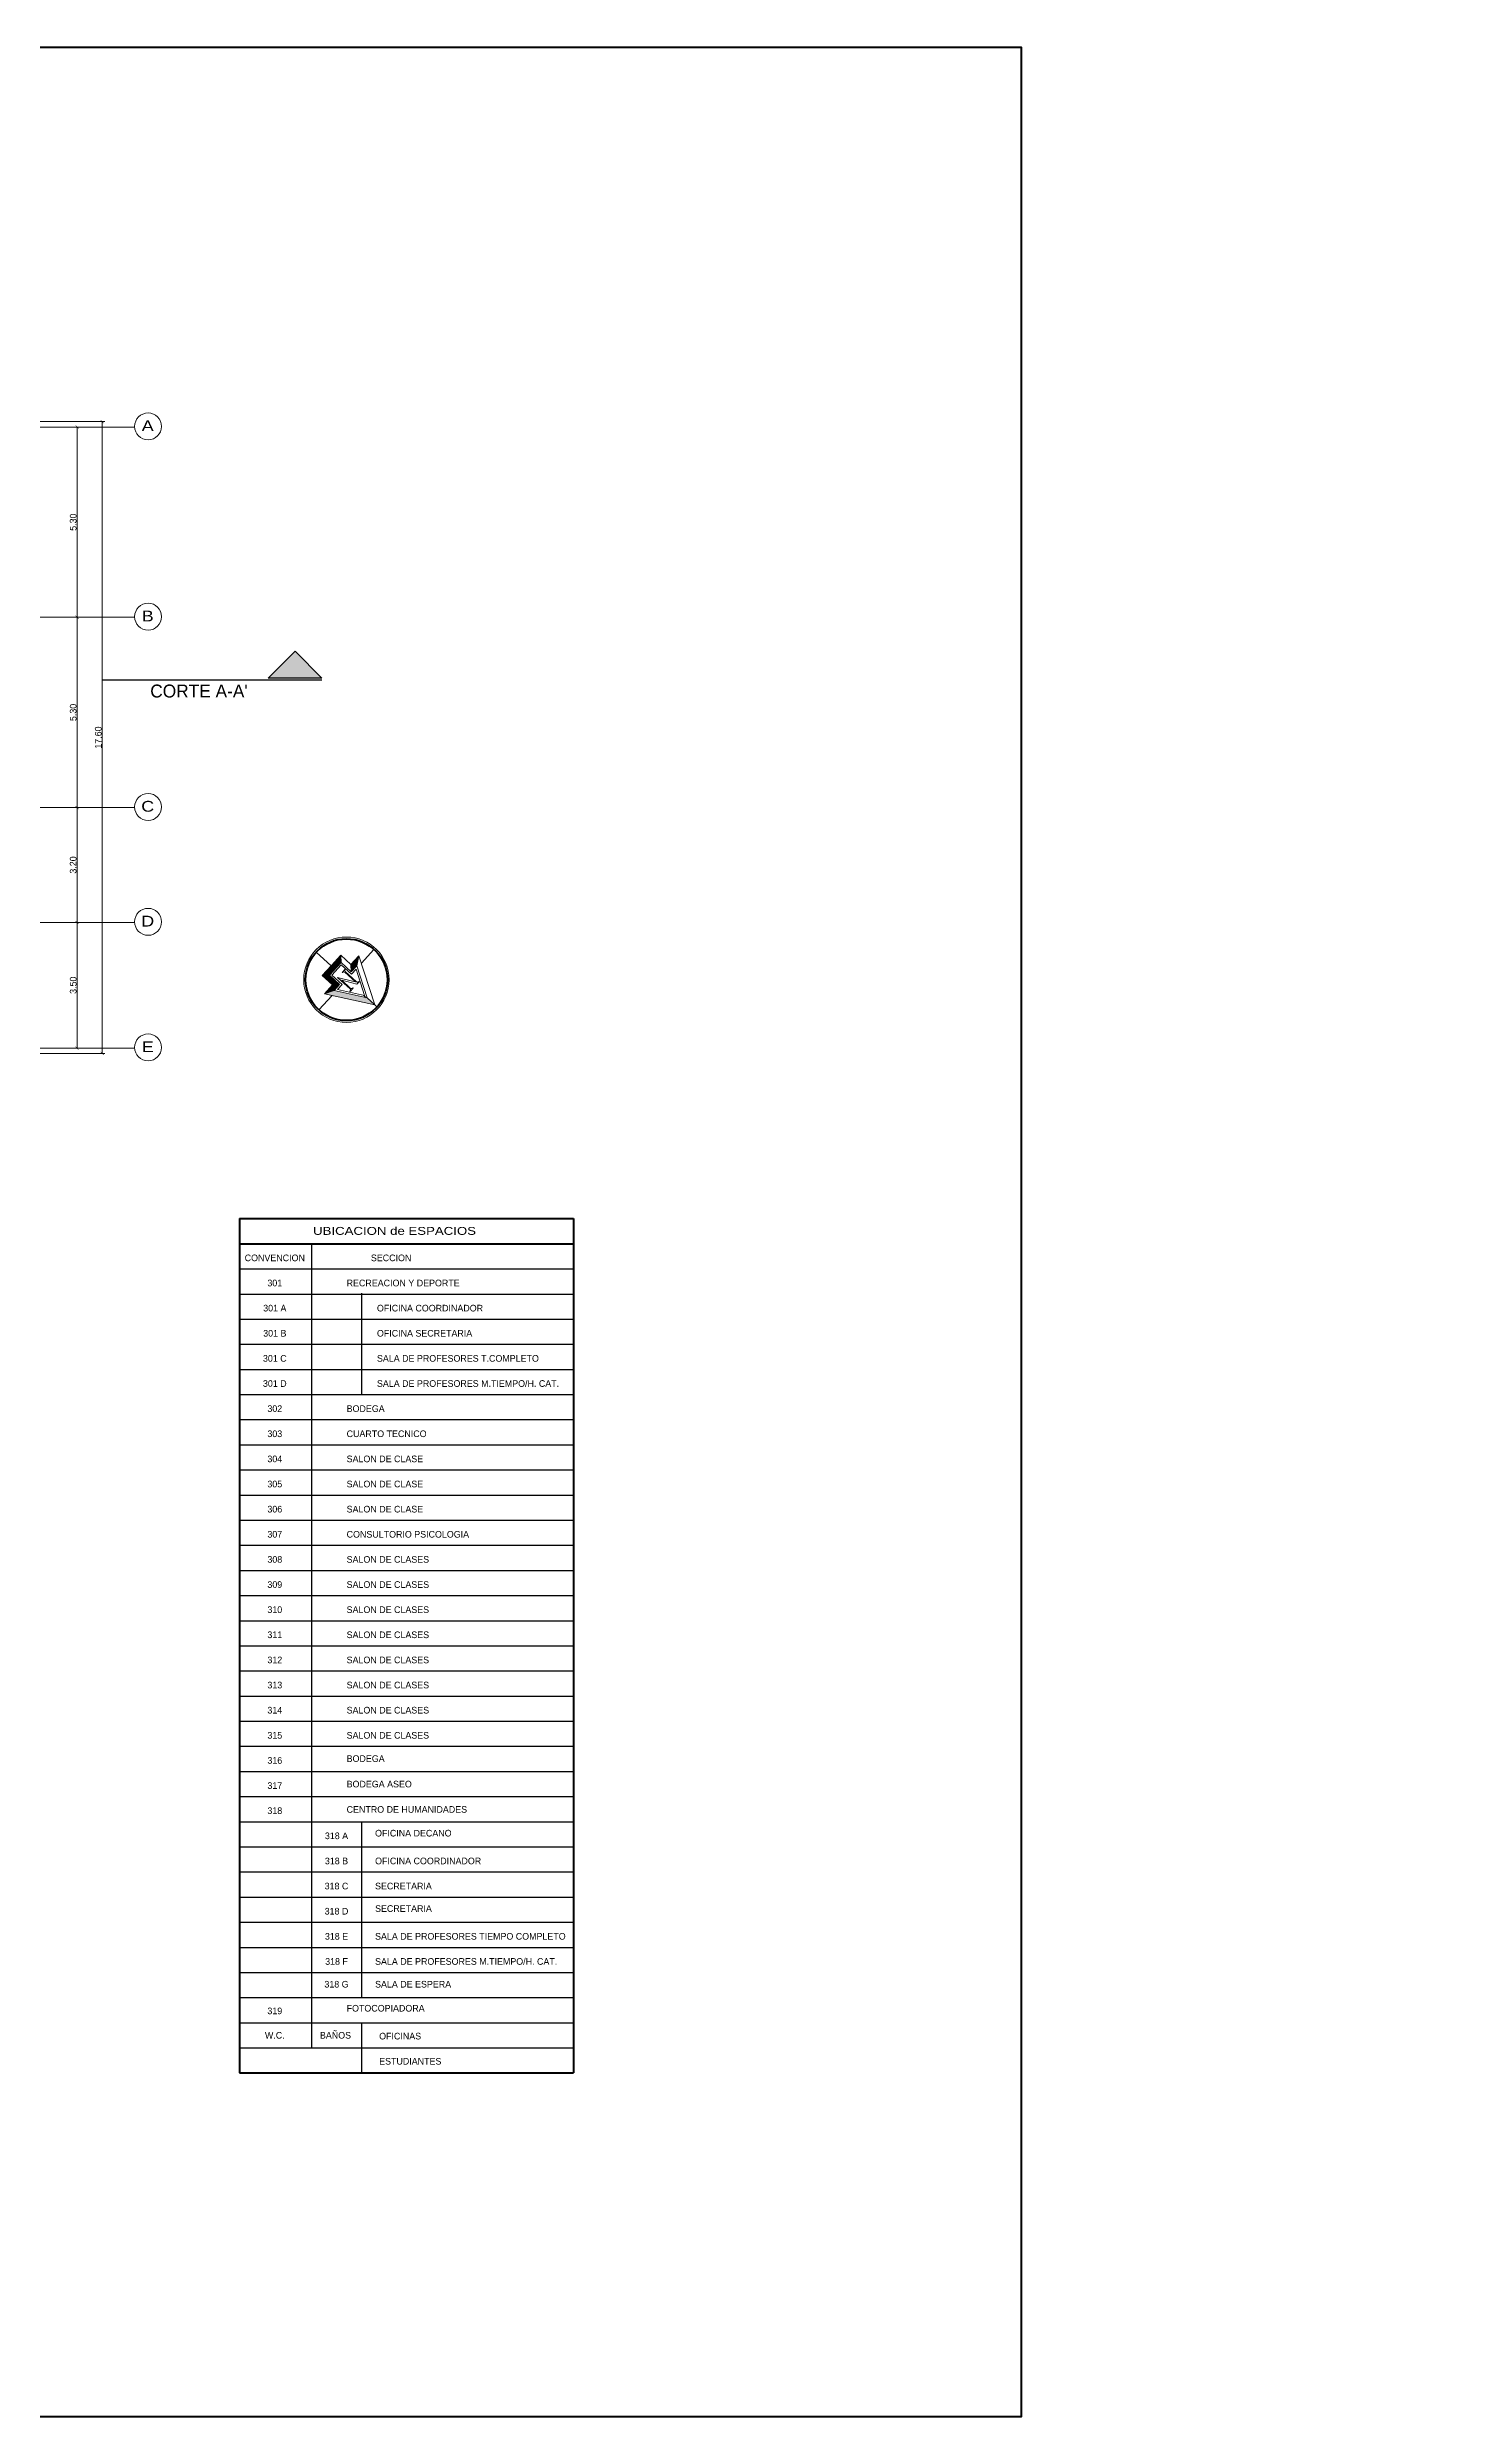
# Model space of a CAD drawing. Header units: millimetres. Extents: x 174 to 282, y -3 to 63.
# Drawn here: x 243.3 to 282.1, y -3.4 to 62.6 of the extents above; entities that cross this region are included whole.
import ezdxf
from ezdxf.enums import TextEntityAlignment as Align

# ---------------------------------------------------------------- set-up
doc = ezdxf.new("R2010")
doc.units = ezdxf.units.MM
doc.header["$LTSCALE"] = 0.005
doc.header["$MEASUREMENT"] = 0
for name, color, linetype, lineweight in [('Aux', 1, 'Continuous', 9), ('cotas', 1, 'Continuous', 15), ('EJES-REALES', 11, 'Continuous', 5), ('F', 9, 'Continuous', 100), ('mur', 5, 'Continuous', 50)]:
    doc.layers.add(name, color=color, linetype=linetype, lineweight=lineweight)
for name, color, linetype in [('BANOS_SOLAMENTE', 7, 'Continuous'), ('text', 1, 'Continuous'), ('WB_SIMBOLOS', 7, 'Continuous')]:
    doc.layers.add(name, color=color, linetype=linetype)
doc.styles.get("Standard").update_dxf_attribs({"font": 'ERASMD.TTF', "height": 0.185})
doc.dimstyles.get("Standard").update_dxf_attribs({"dimtxt": 0.15, "dimasz": 0.085, "dimexe": 0.07, "dimexo": 0.4, "dimgap": 0.015, "dimtad": 1, "dimzin": 1, "dimdsep": 46, "dimtxsty": 'Standard', "dimblk": 'ARCHTICK', "dimcen": 0, "dimclrd": 256, "dimclre": 256, "dimclrt": 2, "dimadec": 0, "dimazin": 0, "dimtfac": 1, "dimtix": 1, "dimtmove": 0, "dimatfit": 0, "dimfxl": 1, "dimlwd": -1, "dimlwe": -1, "dimarcsym": 0})
pattern_1 = [(0, (241.934378, 26.213306), (0, 0.035), [])]

# ---------------------------------------------------------------- blocks, each defined once
blk = doc.blocks.new('_ArchTick')
at = {"color": 0, "linetype": 'ByBlock', "const_width": 0.15}
blk.add_lwpolyline([(-0.5, -0.5), (0.5, 0.5)], dxfattribs=at)
blk = doc.blocks.new('*D162')
at = {"layer": 'cotas', "transparency": 16777216}
for p, q in [((243.968, 52.021), (244.235, 52.021)), ((244.165, 52.021), (244.165, 46.721)), ((243.968, 46.721), (244.235, 46.721))]:
    blk.add_line(p, q, dxfattribs=at)
at = {"layer": 'Defpoints', "color": 0, "transparency": 16777216}
for p in [(243.568, 52.021), (243.568, 46.721), (244.165, 46.721)]:
    blk.add_point(p, dxfattribs=at)
at = {"layer": 'cotas', "transparency": 16777216, "xscale": 0.085, "yscale": 0.085, "zscale": 0.085}
for p, rotation in [((244.165, 52.021), 90), ((244.165, 46.721), 270)]:
    blk.add_blockref('_ArchTick', p, dxfattribs=dict(at, rotation=rotation))
at = {"layer": 'cotas', "color": 2, "transparency": 16777216, "insert": (244.058, 49.371), "char_height": 0.185, "attachment_point": 5, "rotation": 90}
blk.add_mtext('5.30', dxfattribs=at)
blk = doc.blocks.new('*D163')
at = {"layer": 'cotas', "transparency": 16777216}
for p, q in [((243.968, 46.721), (244.235, 46.721)), ((244.165, 46.721), (244.165, 41.42)), ((243.765, 41.42), (244.095, 41.42))]:
    blk.add_line(p, q, dxfattribs=at)
at = {"layer": 'Defpoints', "color": 0, "transparency": 16777216}
for p in [(243.568, 46.721), (244.165, 41.42), (244.165, 41.42)]:
    blk.add_point(p, dxfattribs=at)
at = {"layer": 'cotas', "transparency": 16777216, "xscale": 0.085, "yscale": 0.085, "zscale": 0.085}
for p, rotation in [((244.165, 46.721), 90), ((244.165, 41.42), 270)]:
    blk.add_blockref('_ArchTick', p, dxfattribs=dict(at, rotation=rotation))
at = {"layer": 'cotas', "color": 2, "transparency": 16777216, "insert": (244.058, 44.071), "char_height": 0.185, "attachment_point": 5, "rotation": 90}
blk.add_mtext('5.30', dxfattribs=at)
blk = doc.blocks.new('*D164')
at = {"layer": 'cotas', "transparency": 16777216}
for p, q in [((243.765, 41.42), (244.095, 41.42)), ((244.165, 41.42), (244.165, 38.221)), ((243.765, 38.221), (244.095, 38.221))]:
    blk.add_line(p, q, dxfattribs=at)
at = {"layer": 'Defpoints', "color": 0, "transparency": 16777216}
for p in [(244.165, 41.42), (244.165, 38.221), (244.165, 38.221)]:
    blk.add_point(p, dxfattribs=at)
at = {"layer": 'cotas', "transparency": 16777216, "xscale": 0.085, "yscale": 0.085, "zscale": 0.085}
for p, rotation in [((244.165, 41.42), 90), ((244.165, 38.221), 270)]:
    blk.add_blockref('_ArchTick', p, dxfattribs=dict(at, rotation=rotation))
at = {"layer": 'cotas', "color": 2, "transparency": 16777216, "insert": (244.058, 39.821), "char_height": 0.185, "attachment_point": 5, "rotation": 90}
blk.add_mtext('3.20', dxfattribs=at)
blk = doc.blocks.new('*D165')
at = {"layer": 'cotas', "transparency": 16777216}
for p, q in [((243.765, 38.221), (244.095, 38.221)), ((244.165, 38.221), (244.165, 34.721)), ((243.765, 34.721), (244.095, 34.721))]:
    blk.add_line(p, q, dxfattribs=at)
at = {"layer": 'Defpoints', "color": 0, "transparency": 16777216}
for p in [(244.165, 38.221), (244.165, 34.721), (244.165, 34.721)]:
    blk.add_point(p, dxfattribs=at)
at = {"layer": 'cotas', "transparency": 16777216, "xscale": 0.085, "yscale": 0.085, "zscale": 0.085}
for p, rotation in [((244.165, 38.221), 90), ((244.165, 34.721), 270)]:
    blk.add_blockref('_ArchTick', p, dxfattribs=dict(at, rotation=rotation))
at = {"layer": 'cotas', "color": 2, "transparency": 16777216, "insert": (244.058, 36.471), "char_height": 0.185, "attachment_point": 5, "rotation": 90}
blk.add_mtext('3.50', dxfattribs=at)
blk = doc.blocks.new('*D166')
at = {"layer": 'cotas', "transparency": 16777216}
for p, q in [((242.911, 52.171), (244.934, 52.171)), ((244.864, 34.571), (244.864, 52.171)), ((242.911, 34.571), (244.934, 34.571))]:
    blk.add_line(p, q, dxfattribs=at)
at = {"layer": 'Defpoints', "color": 0, "transparency": 16777216}
for p in [(242.511, 52.171), (244.864, 52.171), (242.511, 34.571)]:
    blk.add_point(p, dxfattribs=at)
at = {"layer": 'cotas', "transparency": 16777216, "xscale": 0.085, "yscale": 0.085, "zscale": 0.085}
for p, rotation in [((244.864, 52.171), 90), ((244.864, 34.571), 270)]:
    blk.add_blockref('_ArchTick', p, dxfattribs=dict(at, rotation=rotation))
at = {"layer": 'cotas', "color": 2, "transparency": 16777216, "insert": (244.756, 43.371), "char_height": 0.185, "attachment_point": 5, "rotation": 90}
blk.add_mtext('17.60', dxfattribs=at)

msp = doc.modelspace()

# ---------------------------------------------------------------- hatches: boundary and pattern name
at = {"layer": 'BANOS_SOLAMENTE', "linetype": 'Continuous'}
h = msp.add_hatch(dxfattribs=at)
h.set_pattern_fill('50__', color=53, scale=0.0007, style=0)
h.set_pattern_definition(pattern_1)
h.paths.add_polyline_path([(281.581, 29.683), (282.131, 29.683), (282.131, 29.713), (281.581, 29.713)], flags=0)
h = msp.add_hatch(dxfattribs=at)
h.set_pattern_fill('50__', color=53, scale=0.0007, style=0)
h.set_pattern_definition(pattern_1)
h.paths.add_polyline_path([(281.631, 28.913), (282.131, 28.913), (282.131, 28.933), (281.631, 28.933)], flags=0)
at = {"layer": 'WB_SIMBOLOS'}
msp.add_hatch(color=256, dxfattribs=at).paths.add_polyline_path([(249.484, 45.03), (250.984, 45.03), (250.234, 45.78)])

# ---------------------------------------------------------------- linework, layer by layer
at = {"layer": 'Aux'}
for p, q in [((251.24, 37.014), (250.824, 37.393)), ((250.99, 36.739), (251.249, 37.023)), ((251.199, 36.969), (251.306, 36.872)), ((251.21, 36.98), (251.316, 36.883)), ((251.22, 36.992), (251.326, 36.895)), ((251.23, 37.003), (251.337, 36.906)), ((251.24, 37.014), (251.347, 36.917)), ((251.251, 37.025), (251.357, 36.928)), ((251.261, 37.037), (251.367, 36.94)), ((251.271, 37.048), (251.378, 36.951)), ((251.281, 37.059), (251.388, 36.962)), ((251.292, 37.07), (251.398, 36.973)), ((251.302, 37.082), (251.408, 36.985)), ((251.312, 37.093), (251.419, 36.996)), ((251.323, 37.104), (251.429, 37.007)), ((251.333, 37.116), (251.439, 37.019)), ((251.343, 37.127), (251.449, 37.03)), ((251.353, 37.138), (251.46, 37.041)), ((251.364, 37.149), (251.47, 37.052)), ((251.374, 37.161), (251.48, 37.064)), ((251.384, 37.172), (251.491, 37.075)), ((251.394, 37.183), (251.501, 37.086)), ((251.405, 37.194), (251.511, 37.097)), ((251.415, 37.206), (251.516, 37.113)), ((251.425, 37.217), (251.515, 37.135)), ((251.435, 37.228), (251.514, 37.156)), ((251.446, 37.239), (251.513, 37.178)), ((251.456, 37.251), (251.512, 37.199)), ((251.466, 37.262), (251.511, 37.221)), ((251.476, 37.273), (251.51, 37.243)), ((251.487, 37.285), (251.509, 37.264)), ((251.497, 37.296), (251.508, 37.286)), ((251.517, 37.104), (251.507, 37.307)), ((251.791, 37.048), (251.898, 36.951)), ((251.8, 36.845), (251.791, 37.048)), ((251.792, 37.027), (251.887, 36.94)), ((251.793, 37.005), (251.877, 36.929)), ((251.794, 36.984), (251.867, 36.918)), ((251.795, 36.962), (251.857, 36.906)), ((251.801, 37.06), (251.908, 36.963)), ((251.812, 37.071), (251.918, 36.974)), ((251.822, 37.082), (251.928, 36.985)), ((251.832, 37.094), (251.939, 36.997)), ((251.842, 37.105), (251.949, 37.008)), ((251.853, 37.116), (251.955, 37.023)), ((251.863, 37.127), (251.959, 37.04)), ((251.873, 37.139), (251.963, 37.057)), ((251.883, 37.15), (251.967, 37.074)), ((251.894, 37.161), (251.97, 37.091)), ((251.904, 37.172), (251.974, 37.109)), ((251.914, 37.184), (251.978, 37.126)), ((251.925, 37.195), (251.981, 37.143)), ((251.935, 37.206), (251.985, 37.16)), ((251.945, 37.217), (251.989, 37.178)), ((251.953, 37.013), (252.014, 37.293)), ((251.955, 37.229), (251.993, 37.195)), ((251.966, 37.24), (251.996, 37.212)), ((251.976, 37.251), (252, 37.229)), ((251.986, 37.262), (252.004, 37.246)), ((251.996, 37.274), (252.008, 37.264)), ((252.007, 37.285), (252.011, 37.281)), ((252.082, 37.083), (252.433, 37.468)), ((251.193, 36.749), (250.99, 36.739)), ((251.274, 36.481), (250.99, 36.739)), ((250.994, 36.744), (250.999, 36.74)), ((251.004, 36.755), (251.02, 36.741)), ((251.015, 36.766), (251.042, 36.742)), ((251.025, 36.778), (251.063, 36.743)), ((251.035, 36.789), (251.085, 36.744)), ((251.045, 36.8), (251.106, 36.745)), ((251.051, 36.236), (251.274, 36.481)), ((251.325, 36.322), (251.051, 36.236)), ((251.056, 36.811), (251.128, 36.746)), ((251.066, 36.823), (251.149, 36.747)), ((251.076, 36.834), (251.171, 36.748)), ((251.086, 36.845), (251.192, 36.749)), ((251.097, 36.856), (251.203, 36.759)), ((251.107, 36.868), (251.213, 36.771)), ((251.114, 36.305), (251.154, 36.268)), ((251.117, 36.879), (251.224, 36.782)), ((251.124, 36.316), (251.17, 36.274)), ((251.128, 36.89), (251.234, 36.793)), ((251.134, 36.327), (251.187, 36.279)), ((251.138, 36.901), (251.244, 36.804)), ((251.145, 36.339), (251.204, 36.284)), ((251.148, 36.913), (251.254, 36.816)), ((251.155, 36.35), (251.221, 36.29)), ((251.158, 36.924), (251.265, 36.827)), ((251.165, 36.361), (251.238, 36.295)), ((251.169, 36.935), (251.275, 36.838)), ((251.175, 36.372), (251.254, 36.3)), ((251.179, 36.947), (251.285, 36.85)), ((251.186, 36.384), (251.271, 36.306)), ((251.189, 36.958), (251.296, 36.861)), ((251.196, 36.395), (251.288, 36.311)), ((251.206, 36.406), (251.305, 36.316)), ((251.216, 36.418), (251.322, 36.322)), ((251.227, 36.429), (251.333, 36.332)), ((251.237, 36.44), (251.343, 36.343)), ((251.247, 36.451), (251.354, 36.354)), ((251.257, 36.463), (251.364, 36.366)), ((251.268, 36.474), (251.374, 36.377)), ((251.477, 36.49), (251.274, 36.481)), ((251.282, 36.481), (251.384, 36.388)), ((251.304, 36.482), (251.395, 36.399)), ((251.326, 36.483), (251.405, 36.411)), ((251.347, 36.484), (251.415, 36.422)), ((251.369, 36.485), (251.425, 36.433)), ((251.39, 36.486), (251.436, 36.444)), ((251.412, 36.487), (251.446, 36.456)), ((251.416, 36.351), (251.545, 36.493)), ((251.433, 36.488), (251.456, 36.467)), ((251.455, 36.489), (251.467, 36.478)), ((251.476, 36.49), (251.477, 36.49)), ((251.796, 36.941), (251.846, 36.895)), ((251.797, 36.919), (251.836, 36.884)), ((251.798, 36.898), (251.826, 36.873)), ((251.799, 36.876), (251.815, 36.861)), ((251.8, 36.855), (251.805, 36.85)), ((251.267, 36.188), (250.899, 35.784)), ((252.457, 35.922), (251.051, 36.236)), ((251.052, 36.237), (251.053, 36.237)), ((251.062, 36.249), (251.07, 36.242)), ((251.073, 36.26), (251.086, 36.247)), ((251.083, 36.271), (251.103, 36.253)), ((251.093, 36.282), (251.12, 36.258)), ((251.103, 36.294), (251.137, 36.263)), ((252.219, 36.123), (252.147, 36.188)), ((252.457, 35.922), (252.243, 36.117)), ((252.457, 35.922), (252.516, 35.868))]:
    msp.add_line(p, q, dxfattribs=at)
for points in [[(251.8, 36.845), (251.517, 37.104), (251.193, 36.749), (251.477, 36.49), (251.325, 36.322), (252.243, 36.117), (251.953, 37.013)], [(251.804, 36.777), (251.52, 37.036), (251.261, 36.752), (251.545, 36.493), (251.416, 36.351), (252.171, 36.183), (251.933, 36.919)]]:
    msp.add_lwpolyline(points, close=True, dxfattribs=at)
msp.add_lwpolyline([(252.457, 35.922), (252.014, 37.293), (251.791, 37.048), (251.507, 37.307), (251.249, 37.023)], dxfattribs=at)
msp.add_lwpolyline([(251.632, 36.92), (251.637, 36.915, 0.359517), (251.631, 36.854), (251.948, 36.565, 0.41745), (252.008, 36.577), (252.016, 36.57), (251.953, 36.502), (251.533, 36.611), (251.772, 36.393, 0.41042), (251.846, 36.396), (251.852, 36.391), (251.77, 36.301), (251.764, 36.306, 0.430408), (251.765, 36.375), (251.421, 36.689), (251.909, 36.566), (251.919, 36.563), (251.619, 36.837, 0.390193), (251.555, 36.824), (251.549, 36.829)], format="xyb", close=True, dxfattribs=at)
msp.add_circle((251.666, 36.626), 1.189, dxfattribs=at)
for points in [[(251.477, 36.49), (251.274, 36.481), (251.193, 36.749), (250.99, 36.739)], [(252.457, 35.922), (252.243, 36.117), (251.051, 36.236), (251.325, 36.322)]]:
    msp.add_solid(points, dxfattribs=at)
at = {"layer": 'EJES-REALES', "ltscale": 3}
for p, q in [((245.769, 52.021), (242.909, 52.021)), ((245.769, 46.721), (242.909, 46.721)), ((245.769, 41.42), (242.909, 41.42)), ((245.769, 38.221), (242.909, 38.221)), ((245.769, 34.721), (242.909, 34.721))]:
    msp.add_line(p, q, dxfattribs=at)
at = {"layer": 'EJES-REALES'}
for centre in [(246.144, 52.038), (246.144, 46.738), (246.144, 41.437), (246.144, 38.238), (246.144, 34.738)]:
    msp.add_circle(centre, 0.375, dxfattribs=at)
at = {"layer": 'F'}
for p, q in [((248.689, 29.97), (257.992, 29.97)), ((248.689, 29.97), (248.689, 11.07)), ((248.689, 29.97), (257.992, 29.97)), ((257.992, 29.97), (257.992, 6.17)), ((248.689, 29.27), (257.992, 29.27)), ((248.689, 27.87), (248.689, 8.97)), ((248.689, 25.77), (248.689, 6.17)), ((248.689, 6.17), (257.992, 6.17))]:
    msp.add_line(p, q, dxfattribs=at)
msp.add_lwpolyline([(174.464, -3.403), (270.464, -3.403), (270.464, 62.597), (174.464, 62.597)], close=True, dxfattribs=at)
at = {"layer": 'mur'}
msp.add_circle((251.666, 36.626), 1.139, dxfattribs=at)
at = {"layer": 'text'}
for p, q in [((250.689, 29.27), (250.689, 11.77)), ((248.689, 28.57), (257.992, 28.57)), ((248.689, 27.87), (257.992, 27.87)), ((252.089, 27.89), (252.089, 25.07)), ((248.689, 27.17), (257.992, 27.17)), ((250.689, 27.17), (250.689, 6.87)), ((248.689, 26.47), (257.992, 26.47)), ((248.689, 25.77), (257.992, 25.77)), ((248.689, 25.07), (257.992, 25.07)), ((248.689, 24.37), (257.992, 24.37)), ((248.689, 23.67), (257.992, 23.67)), ((248.689, 22.97), (257.992, 22.97)), ((248.689, 22.27), (257.992, 22.27)), ((248.689, 21.57), (257.992, 21.57)), ((248.689, 20.87), (257.992, 20.87)), ((248.689, 20.17), (257.992, 20.17)), ((248.689, 19.47), (257.992, 19.47)), ((248.689, 18.77), (257.992, 18.77)), ((248.689, 18.07), (257.992, 18.07)), ((248.689, 17.37), (257.992, 17.37)), ((248.689, 16.67), (257.992, 16.67)), ((248.689, 15.97), (257.992, 15.97)), ((248.689, 15.27), (257.992, 15.27)), ((248.689, 14.57), (257.992, 14.57)), ((248.689, 13.87), (257.992, 13.87)), ((248.689, 13.17), (257.992, 13.17)), ((252.089, 13.17), (252.089, 8.27)), ((248.689, 12.47), (257.992, 12.47)), ((248.689, 11.77), (257.992, 11.77)), ((248.689, 11.07), (257.992, 11.07)), ((248.689, 10.37), (257.992, 10.37)), ((248.689, 9.67), (257.992, 9.67)), ((248.689, 8.97), (257.992, 8.97)), ((248.689, 8.27), (257.992, 8.27)), ((248.689, 7.57), (257.992, 7.57)), ((248.689, 7.57), (257.992, 7.57)), ((252.089, 7.57), (252.089, 6.19)), ((248.689, 6.87), (257.992, 6.87))]:
    msp.add_line(p, q, dxfattribs=at)
at = {"layer": 'WB_SIMBOLOS'}
for p, q in [((249.484, 45.03), (250.234, 45.78)), ((250.984, 45.03), (250.234, 45.78)), ((250.981, 44.97), (244.871, 44.97)), ((250.984, 45.03), (249.484, 45.03))]:
    msp.add_line(p, q, dxfattribs=at)

# ---------------------------------------------------------------- texts
at = {"layer": 'EJES-REALES', "width": 1.25}
for s, p in [('A', (246.132, 51.907)), ('B', (246.132, 46.607)), ('C', (246.132, 41.306)), ('D', (246.132, 38.107)), ('E', (246.132, 34.607))]:
    msp.add_text(s, height=0.3, dxfattribs=at).set_placement(p, align=Align.CENTER)
at = {"layer": 'text', "width": 1.25}
msp.add_text('UBICACION de ESPACIOS', height=0.22, dxfattribs=at).set_placement((253.005, 29.518), align=Align.CENTER)
at = {"layer": 'text'}
for s, p in [('CONVENCION', (249.671, 28.784)), ('SECCION', (252.91, 28.784)), ('301', (249.671, 28.084)), ('301 A', (249.671, 27.384)), ('301 B', (249.671, 26.684)), ('301 C', (249.671, 25.984)), ('301 D', (249.671, 25.284)), ('302', (249.671, 24.584)), ('303', (249.671, 23.884)), ('304', (249.671, 23.184)), ('305', (249.671, 22.484)), ('306', (249.671, 21.784)), ('307', (249.671, 21.084)), ('308', (249.671, 20.384)), ('309', (249.671, 19.684)), ('310', (249.671, 18.984)), ('311', (249.671, 18.284)), ('312', (249.671, 17.584)), ('313', (249.671, 16.884)), ('314', (249.671, 16.184)), ('315', (249.671, 15.484)), ('316', (249.671, 14.784)), ('317', (249.671, 14.084)), ('318', (249.671, 13.384)), ('318 A', (251.389, 12.684)), ('318 B', (251.389, 11.984)), ('318 C', (251.389, 11.284)), ('318 D', (251.389, 10.584)), ('318 E', (251.389, 9.884)), ('318 F', (251.389, 9.184)), ('318 G', (251.389, 8.55)), ('319', (249.671, 7.807)), ('W.C.', (249.671, 7.127))]:
    msp.add_text(s, height=0.185, dxfattribs=at).set_placement(p, align=Align.CENTER)
for s, p in [('RECREACION Y DEPORTE', (251.671, 28.084)), ('OFICINA COORDINADOR', (252.515, 27.384)), ('OFICINA SECRETARIA', (252.515, 26.684)), ('SALA DE PROFESORES T.COMPLETO', (252.515, 25.984)), ('SALA DE PROFESORES M.TIEMPO/H. CAT.', (252.515, 25.284)), ('BODEGA', (251.671, 24.584)), ('CUARTO TECNICO', (251.671, 23.884)), ('SALON DE CLASE', (251.671, 23.184)), ('SALON DE CLASE', (251.671, 22.484)), ('SALON DE CLASE', (251.671, 21.784)), ('CONSULTORIO PSICOLOGIA', (251.671, 21.084)), ('SALON DE CLASES', (251.671, 20.384)), ('SALON DE CLASES', (251.671, 19.684)), ('SALON DE CLASES', (251.671, 18.984)), ('SALON DE CLASES', (251.671, 18.284)), ('SALON DE CLASES', (251.671, 17.584)), ('SALON DE CLASES', (251.671, 16.884)), ('SALON DE CLASES', (251.671, 16.184)), ('SALON DE CLASES', (251.671, 15.484)), ('BODEGA', (251.671, 14.835)), ('BODEGA ASEO', (251.671, 14.125)), ('CENTRO DE HUMANIDADES', (251.671, 13.419)), ('OFICINA DECANO', (252.463, 12.758)), ('OFICINA COORDINADOR', (252.463, 11.984)), ('SECRETARIA', (252.463, 11.284)), ('SECRETARIA', (252.463, 10.658)), ('SALA DE PROFESORES TIEMPO COMPLETO', (252.463, 9.884)), ('SALA DE PROFESORES M.TIEMPO/H. CAT.', (252.463, 9.184)), ('SALA DE ESPERA', (252.463, 8.55)), ('FOTOCOPIADORA', (251.671, 7.881)), ('BAÑOS', (250.928, 7.127)), ('OFICINAS', (252.577, 7.104)), ('ESTUDIANTES', (252.577, 6.404))]:
    msp.add_text(s, height=0.185, dxfattribs=at).set_placement(p)
at = {"layer": 'WB_SIMBOLOS'}
msp.add_text("CORTE A-A'", height=0.36, dxfattribs=at).set_placement((246.203, 44.487))

# ---------------------------------------------------------------- dimensions: what is measured, and where the dimension line sits
at = {"layer": 'cotas'}
for base, p1, p2, picture, middle in [((244.864, 52.171), (242.511, 34.571), (242.511, 52.171), '*D166', (244.756, 43.371)), ((244.165, 46.721), (243.568, 52.021), (243.568, 46.721), '*D162', (244.058, 49.371))]:
    dim = msp.add_linear_dim(base=base, p1=p1, p2=p2, angle=90, dimstyle='Standard', dxfattribs=at)
    dim.commit()
    dim.dimension.update_dxf_attribs({"geometry": picture, "text_midpoint": middle})
for base, p1, p2, picture, middle in [((244.165, 41.42), (243.568, 46.721), (244.165, 41.42), '*D163', (244.058, 44.071)), ((244.165, 38.221), (244.165, 41.42), (244.165, 38.221), '*D164', (244.058, 39.821)), ((244.165, 34.721), (244.165, 38.221), (244.165, 34.721), '*D165', (244.058, 36.471))]:
    dim = msp.add_linear_dim(base=base, p1=p1, p2=p2, angle=90, dimstyle='Standard', override={"dimtmove": 1}, dxfattribs=at)
    dim.commit()
    dim.dimension.update_dxf_attribs({"geometry": picture, "text_midpoint": middle})

doc.saveas('drawing.dxf')
